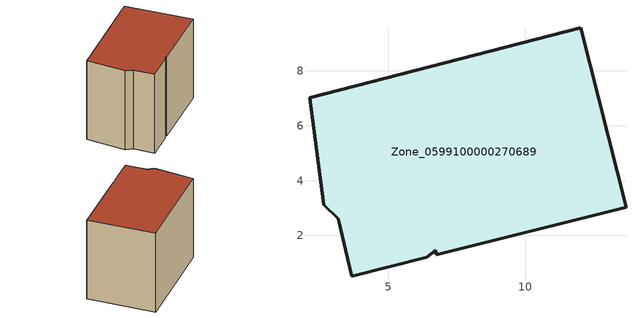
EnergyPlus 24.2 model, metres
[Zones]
Zone_0599100000270689
 floor ground (C_G): 12.03,9.57 13.67,3.04 6.75,1.29 6.73,1.46 6.4,1.2 3.66,0.51 3.17,2.6 2.64,3.12 2.13,7.02 z0
 wall outside (C_F): 13.67,3.04 12.03,9.57 2.13,7.02 2.64,3.12 3.17,2.6 3.66,0.51 6.4,1.2 6.73,1.46 6.75,1.29 13.67,3.04 z0:8.41
 roof outside (C_R): 6.73,1.46 6.75,1.29 13.67,3.04 12.03,9.57 2.13,7.02 2.64,3.12 3.17,2.6 3.66,0.51 6.4,1.2 z8.41
[BUILDING]
Pand.0599100000270689: North Axis=0; Terrain=City; Loads Convergence Tolerance Value=0.04; Temperature Convergence Tolerance Value=0.4; Solar Distribution=FullExterior; Maximum Number of Warmup Days=25; Minimum Number of Warmup Days=1
[Site:Location]
Rotterdam.The.Hague.AP_ZH_NLD Design_Conditions: Latitude=51.96; Longitude=4.45; Time Zone=1; Elevation=-4.5
[SITE:GROUNDTEMPERATURE:BUILDINGSURFACE]
18, 18, 18, 18, 18, 18, 18, 18, 18, 18, 18, 18
[MATERIAL] Thermal Absorptance=0.9; Solar Absorptance=0.7; Visible Absorptance=0.7
Name | Roughness | Thickness | Conductivity | Density | Specific Heat
G.TC.1965-1974 | MediumSmooth | 0.15 | 0.882353 | 540 | 1210
F.TC.1965-1974 | Rough | 0.3 | 0.697674 | 1920 | 840
R.TC.1965-1974 | MediumRough | 0.2 | 0.232558 | 1500 | 1000
[CONSTRUCTION]
C_G: G.TC.1965-1974
C_F: F.TC.1965-1974
C_R: R.TC.1965-1974
[ZONE]
Zone_0599100000270689: Type=1; Multiplier=1; Ceiling Height=Autocalculate; Volume=Autocalculate; Floor Area=autocalculate; Part of Total Floor Area=Yes
[ZONEINFILTRATION:DESIGNFLOWRATE]
Infil_Zone_0599100000270689: Zone or ZoneList or Space or SpaceList=Zone_0599100000270689; Schedule=AlwaysOn; Design Flow Rate Calculation Method=Flow/Area; Flow Rate per Floor Area=0.003; Constant Term Coefficient=1; Temperature Term Coefficient=0; Velocity Term Coefficient=0; Velocity Squared Term Coefficient=0
[HVACTEMPLATE:ZONE:IDEALLOADSAIRSYSTEM]
Zone_0599100000270689: Maximum Heating Supply Air Temperature=50; Minimum Cooling Supply Air Temperature=13; Maximum Heating Supply Air Humidity Ratio=0.0156; Minimum Cooling Supply Air Humidity Ratio=0.0077; Heating Limit=NoLimit; Cooling Limit=NoLimit; Dehumidification Control Type=ConstantSensibleHeatRatio; Cooling Sensible Heat Ratio=0.7; Dehumidification Setpoint=60; Humidification Control Type=None; Humidification Setpoint=30; Outdoor Air Method=None; Outdoor Air Flow Rate per Person=0.00944; Outdoor Air Flow Rate per Zone Floor Area=0; Outdoor Air Flow Rate per Zone=0; Demand Controlled Ventilation Type=None; Outdoor Air Economizer Type=NoEconomizer; Heat Recovery Type=None; Sensible Heat Recovery Effectiveness=0.7; Latent Heat Recovery Effectiveness=0.65
[ZONECONTROL:THERMOSTAT]
ThermostatControl_Zone_0599100000270689: Zone or ZoneList=Zone_0599100000270689; Control Type Schedule=DualSetpointControlType; Control 1=Thermostat_Zone_0599100000270689; Temperature Difference Between Cutout And Setpoint=0
[THERMOSTATSETPOINT:DUALSETPOINT]
Thermostat_Zone_0599100000270689: Heating Setpoint Temperature Schedule=HeatingSetpoint_Zone_0599100000270689; Cooling Setpoint Temperature Schedule=CoolingSetpoint_Zone_0599100000270689
[SCHEDULE:COMPACT]
HeatingSetpoint_Zone_0599100000270689: Through: 12/31, For: AllDays, Until: 24:00, 21
CoolingSetpoint_Zone_0599100000270689: Through: 12/31, For: AllDays, Until: 24:00, 24
DualSetpointControlType: Through: 12/31, For: AllDays, Until: 24:00, 4
AlwaysOn: Through: 12/31, For: AllDays, Until: 24:00, 1
